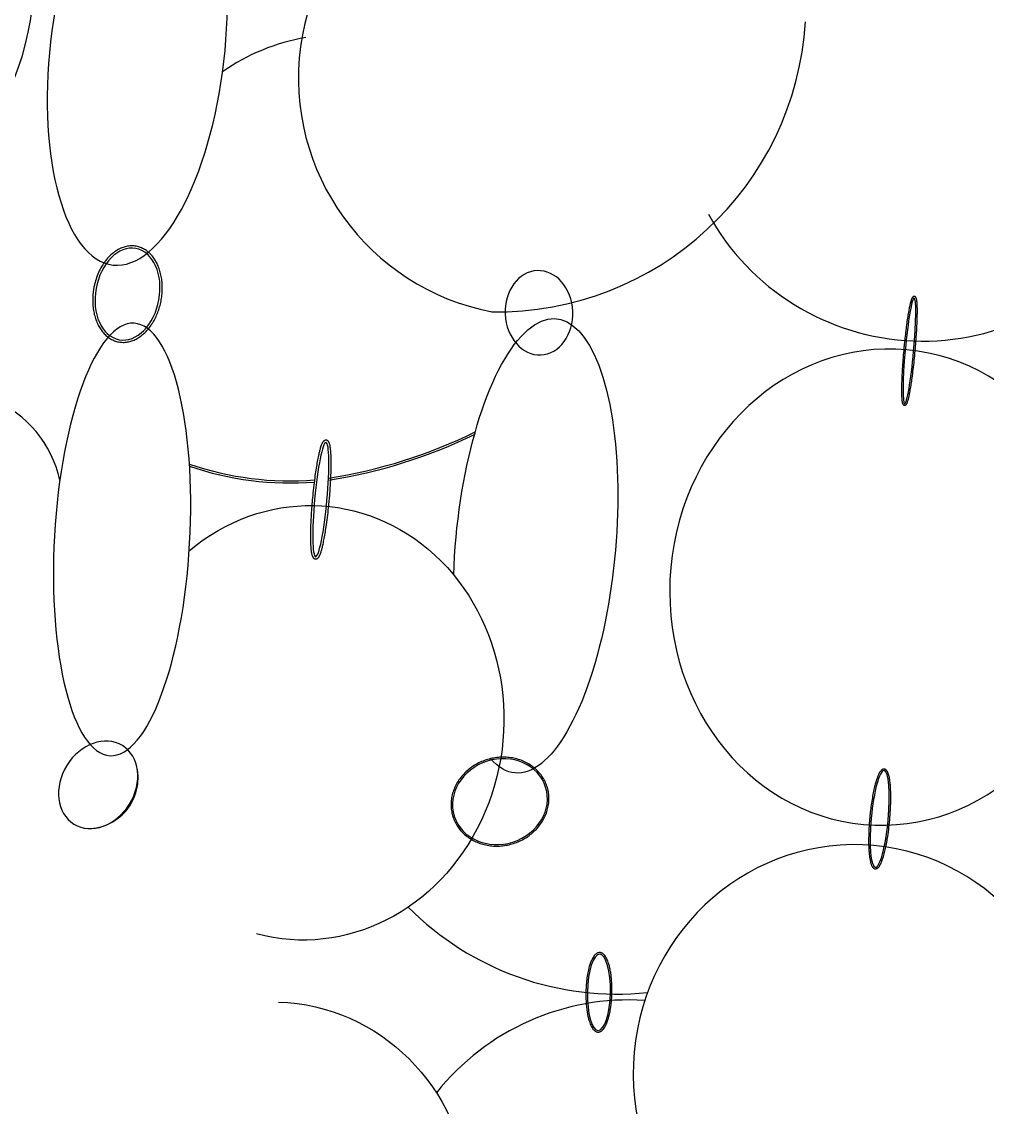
# Model space of a CAD drawing. Header units: millimetres. Extents: x 4532 to 35436, y 20123 to 38427.
# Drawn here: x 16296.8 to 16377.3, y 36004.2 to 36094.8 of the extents above; entities that cross this region are included whole.
import ezdxf

# ---------------------------------------------------------------- set-up
doc = ezdxf.new("R2010")
doc.units = ezdxf.units.MM
doc.set_wipeout_variables(frame=1)

# ---------------------------------------------------------------- blocks, each defined once
blk = doc.blocks.new('A$C7CFE5BBD')
blk.add_wipeout([(4182.751528438039, 1.523644169765248e-05), (4167.751528437907, 1.523074388387613e-05), (4167.503203957102, 73.85266127727925), (4166.024870655982, 109.66012967268136), (4163.425777644698, 148.36713218013358), (4158.66737842199, 197.08545359750008), (4151.82836986403, 248.5156355817096), (4145.3076082344405, 287.9360508238897), (4138.934105538954, 321.1782782497868), (4132.751528428565, 350.00001527849713), (3642.751528447456, 350.0000152784968), (3638.7977803884223, 331.9027913998142), (3633.75394809542, 307.01033631563166), (3626.1538539093094, 264.31444394893606), (3620.0329742343697, 222.89344209497756), (3614.5787102070485, 176.06729707833188), (3609.687048926664, 113.45673236062271), (3607.7783327039656, 65.31102371389795), (3607.443998574758, 43.80642056268357), (3607.7515284381143, 1.523074388387613e-05), (3592.7515284380397, 1.523644169765248e-05), (3592.7515284380397, 375.00001523644175), (3612.751528438039, 375.00001523644175), (3612.751528438039, 400.00001523644164), (3763.044756494438, 399.99984869588377), (3763.044756494438, 411.85431396589127), (3795.1534450224467, 411.85431396589127), (3795.1534450224467, 475.97759140062124), (3793.164017170201, 480.75655442435595), (3792.6202208849536, 484.48075355769447), (3793.285365491665, 491.54627122885086), (3794.589893263127, 495.48269226921195), (3795.1534450224467, 496.7057929503169), (3795.1534450224467, 503.5538717592957), (3792.0797652650467, 505.7395351661231), (3788.492108748446, 511.2121060971066), (3786.875924903337, 515.8078156915586), (3786.699758172462, 523.516578146628), (3790.6008562097077, 532.358988658562), (3795.1534450224467, 535.8429681176203), (3795.1534450224467, 538.922716703212), (3786.541265968376, 544.398595050776), (3785.319113158621, 540.4240900423326), (3785.1011370492533, 537.0634597347679), (3784.0945091999115, 538.0169853438625), (3781.796377413505, 540.6352514239537), (3779.163004674398, 536.4505053540734), (3776.1690709475597, 533.986839396916), (3772.1561365726698, 532.8317081579708), (3768.8702389673244, 533.3691933219786), (3764.861321456791, 536.0038345842313), (3762.067920737924, 539.8051976879582), (3759.9051925029266, 545.8296892355631), (3759.393791518885, 552.1000437706604), (3760.0352522883386, 556.7898261248115), (3761.9024379331217, 561.7667015208052), (3766.746558171026, 567.0481857923354), (3770.8392247075662, 568.2898264540404), (3770.865899602168, 571.2378597428647), (3766.8335399000525, 572.0727106080255), (3763.1380075052, 574.6761225710247), (3761.2420975629507, 577.5783250113822), (3760.494549680786, 580.0627864648145), (3760.362146865363, 582.5149784698891), (3761.6998458976173, 587.053926084121), (3758.633052335117, 586.4216682086117), (3756.491628875914, 587.1771601618195), (3754.814818238978, 588.9322919032954), (3753.333925626053, 585.2886357097523), (3751.692846217962, 582.986988850549), (3749.6705301072425, 581.5698803451655), (3746.9630060495415, 581.5114424267405), (3744.308717695459, 583.4679350176987), (3741.808299937967, 587.9977443898758), (3740.4176174705694, 593.6035224946769), (3740.113425217791, 601.0180831861854), (3741.737017377648, 606.2316929372761), (3744.0209143635984, 613.3032430790926), (3741.3500488310665, 615.4215810682575), (3737.9916596386593, 612.1707461898908), (3734.370524147195, 611.1379215271305), (3733.7208699198313, 610.1640934608025), (3730.3670263798062, 609.9879703679657), (3726.6729744786667, 611.3973567390775), (3723.548708184887, 614.6489021476199), (3721.438600754933, 619.935012565957), (3720.9810844973294, 623.8470796071286), (3722.1525705059025, 631.939012893561), (3725.260602061314, 638.2892969932649), (3726.001035221626, 639.2784823834448), (3724.939052559629, 641.390854866634), (3723.9380484294315, 649.0456646908107), (3724.3937962720306, 655.3225836307478), (3725.3540195254695, 660.4013684340088), (3727.734064707731, 667.4456324702336), (3729.5140600925884, 670.5861728816595), (3730.887208713015, 672.1515295629225), (3732.745658886398, 673.1282006850271), (3732.7510438254885, 673.4488653423108), (3728.421786861064, 674.7251759879772), (3726.101435136075, 676.6300494371586), (3723.715680822104, 680.1839833776622), (3722.2232706824598, 684.7479662030636), (3721.834818631726, 689.9897342370513), (3722.5210555542512, 694.7128354944199), (3724.220716291423, 699.2140205365998), (3726.1582612283437, 702.1702269119086), (3729.231082139208, 704.9372112655186), (3732.245978961212, 706.2308813454293), (3734.8764998200604, 706.4359947303329), (3737.759956997716, 705.6735501158895), (3739.487649554413, 704.565795276414), (3742.593639401795, 708.2733909965656), (3747.600396112856, 711.1488636335208), (3744.030561007974, 711.1930202305929), (3740.972072688803, 713.2709044869558), (3738.6269424062543, 717.9325005907161), (3737.9692426558445, 721.384073760469), (3737.935240605599, 727.4598629446722), (3739.0098631542196, 733.7830165020283), (3739.825134214947, 736.623557185004), (3740.6406485463267, 738.9194382160216), (3743.7068375203835, 745.1839989045121), (3746.981909873312, 749.6193262689181), (3752.3493750897715, 753.6932787877664), (3754.5421626063785, 754.3206714560628), (3754.5421626063785, 759.2016671529897), (3750.2696687336174, 759.2016671529897), (3750.2696687336174, 767.9957310895594), (3779.9151490145855, 767.9957310895594), (3777.9508069069075, 768.6707334782969), (3774.6059346685133, 771.0954664289801), (3771.699810175953, 775.4970263801521), (3770.2483426502326, 780.2919575115476), (3769.868329032867, 784.7389843017492), (3771.4717168648094, 793.8018721185598), (3774.0740941199388, 798.9858135885964), (3777.438730190137, 802.8217629746838), (3781.410473403172, 805.2485133427455), (3783.403860856628, 805.8207241910912), (3783.403860856628, 810.2306161132916), (3776.4144350064207, 810.2306161132916), (3776.4144350064207, 819.0246800498618), (3796.2856588335208, 819.024680049852), (3795.5113542793183, 822.1709913984461), (3795.11663846147, 827.41925396721), (3795.564638831142, 834.2163422088273), (3796.293779297145, 838.5728090144086), (3798.031551131801, 845.0754825797368), (3800.501762800981, 850.9466143463543), (3802.5613921717627, 854.1612342278012), (3804.3786524683474, 855.9819348301947), (3806.5795247511755, 856.8952993926392), (3807.7247804789113, 861.1196354558969), (3801.2148807778476, 861.1196354558969), (3801.2148807778476, 869.9136993924664), (3963.4832611294446, 869.9136993924664), (3963.4832611294446, 861.1196354558969), (3962.711615020679, 854.62151672173), (3963.8625972728546, 854.3889583888177), (3964.897263831566, 854.0166145915581), (3965.9815839023076, 853.4570232116736), (3967.7706952770313, 852.1261352827652), (3969.344778354639, 850.4661679235049), (3971.792394470369, 846.560283877349), (3973.220273067106, 842.7981411803215), (3974.1101653280025, 833.041096950013), (3972.6351407257944, 827.4593121204797), (3969.409685722628, 823.3018895129511), (3969.409685722628, 819.0246800498618), (3990.6120447026665, 819.0246800498618), (3990.6120447026665, 810.2306161132916), (3992.2656665666004, 803.8201335636423), (3994.4809230870196, 797.7788330249263), (3996.241596875783, 788.2062365027306), (3996.71667114116, 779.6846766881134), (3995.3763584828016, 767.9957310895783), (4025.3421931244416, 767.9957310895594), (4025.3421931244416, 759.2016671529897), (4024.3667442615924, 749.2331503476195), (4028.208209631558, 746.7020162194884), (4030.55245109687, 741.6170480539193), (4031.6838599470193, 733.9291085753376), (4031.3739513939295, 726.7548690945038), (4030.3566117979617, 721.1750247512774), (4028.1721312140176, 714.7498492069736), (4023.9740500059784, 708.5010773350851), (4026.2574403743556, 706.6898047504416), (4029.036237954585, 707.4393142141672), (4033.5932940955727, 707.1109609093365), (4038.9262916411526, 704.337542385642), (4042.2588534556958, 700.8477419510754), (4046.2210886808284, 691.4971411207686), (4046.5116224133653, 686.4975189585547), (4045.0870522896325, 680.337861966102), (4042.024689476643, 675.8260249745455), (4044.8620802441396, 671.3554008157504), (4046.5188519163257, 664.1869724903921), (4046.2801582621228, 658.5529006923258), (4043.7223256411426, 650.6309589049373), (4040.39436510516, 646.0223313634232), (4034.277957375634, 642.453041303114), (4031.816819140458, 642.2304703163715), (4031.688212203161, 640.1848464110172), (4033.20530348696, 637.9856396493116), (4033.8413124736035, 635.928951193593), (4034.405197093714, 631.3333332139558), (4034.242469860143, 625.7377525729152), (4033.4348859742763, 620.2372669746663), (4031.890240615321, 614.4706276081414), (4029.811677054495, 609.6933664932423), (4027.313982884957, 606.469576607812), (4027.3454524111085, 603.722229666131), (4026.3504493332007, 597.4421817130777), (4021.871965856192, 588.9056772283644), (4012.9667181310992, 584.2031805436493), (4011.470501099771, 583.659089936889), (4011.2999511625926, 581.5826147090405), (4008.527954926622, 574.4829124881417), (4003.2376842334875, 569.4837353712468), (3995.621021346212, 567.1623243338103), (3999.23564106813, 563.216573243777), (4002.0098557540596, 556.8824168542682), (4002.422892980431, 550.8824359248616), (3999.9698000419057, 543.1401978281707), (3994.605865832155, 537.2343675481716), (3985.5838150858835, 533.878415871031), (3978.282626700723, 532.9317556746544), (3974.2007522910176, 536.5483904532799), (3971.8312518019798, 530.7808706967305), (3969.5446968848446, 528.0575174524301), (3969.544696884845, 411.85431396589127), (3999.9707308589464, 411.85431396589127), (3999.9707308589464, 399.99984869588377), (4162.75152843804, 400.00001523644164), (4162.75152843804, 375.00001523644175), (4182.751528438039, 375.00001523644175)])
blk.add_lwpolyline([(3940.355010657022, 718.3944898595837, 0.9444567409143552), (3935.11024361043, 679.0731890241768)], format="xyb")
for centre, radius, start, end in [((3935.538986265808, 704.8434167472333), 25.77379400015755, 269.0468505434636, 356.5127689866416), ((3922.421542139873, 685.2186016342057), 16.96814532677717, 99.55203209351856, 125.1001622527456), ((3971.03794538524, 696.9794713979973), 20.35335903620853, 208.6300339842977, 326.9212563110758), ((3889.776307758559, 662.9741217329902), 9.536229268133305, 12.374906003114, 122.0134922502654), ((3914.860513520751, 707.6402304923431), 42.95659349862871, 278.8838414816072, 296.0527376019593), ((3914.860513520751, 707.4666396420253), 42.95659349862871, 278.8838414816072, 296.0527376019593), ((3918.288133331724, 690.7788890318516), 25.81190692560912, 251.0162470808137, 274.5117250237435), ((3918.288133331724, 690.6052981815919), 25.81190692560912, 251.0162470808137, 274.5117250237435), ((3901.419850986076, 640.1638298143553), 4.194316754941248, 269.89788550958, 16.14211893648565), ((3945.559517760154, 646.6761400032592), 24.52647634631528, 224.7503599905027, 275.9358100879949), ((3946.541561036986, 601.1598042594305), 20.50382059264357, 86.29371327477203, 141.5234381395566)]:
    blk.add_arc(centre, radius, start, end)
at = {"extrusion": (0, 0, -1)}
for centre, major_axis, ratio, start_param, end_param in [((3878.32832289374, 703.8938420283412), (10.89799031973962, 17.90006464272572), 0.8419471413079535, -3.141592653589793, 3.141592653589793), ((3905.545362250505, 700.7795580617421), (2.021215417338754, 17.80258060948802), 0.4058584371905181, -1.570796326794896, 4.712388980384689), ((3904.731160202155, 680.5490198790249), (0.6896672726480474, 3.804498071462231), 0.6893399317774352, -1.570796326794896, 4.712388980384689), ((3939.04501228841, 678.9905295714889), (-0.1513620772463354, 3.520316318016666), 0.7994358371382341, -1.570796326794896, 4.712388980384689), ((3938.760464768948, 659.547280428993), (1.723103713220933, 18.9469448539671), 0.3504706782647622, 4.55198366528792, 9.750610224554087), ((3919.683869671517, 644.7835562703003), (1.643063165849384, 18.06683309646934), 0.9053105041780295, -0.7395339134619513, 3.298964515110172), ((3967.458270895095, 636.7613070934349), (0.3667886837526777, 4.033143745648732), 0.1756002733973417, -1.570796326794896, 4.712388980384689), ((3916.684531299139, 604.166960997627), (1.56999208448469, 17.26335635910903), 0.9579933559840949, -0.0560164811779918, 4.311619949756731)]:
    blk.add_ellipse(centre, major_axis=major_axis, ratio=ratio, start_param=start_param, end_param=end_param, dxfattribs=at)
at = {"extrusion": (0, 0, -0.9999999999999999)}
for centre, major_axis, ratio, start_param, end_param in [((3969.935104017586, 675.8179814982032), (0.4015196662445474, 4.415039510218644), 0.0797493210952642, -1.570796326794896, 4.712388980384689), ((3967.919585998086, 656.1030143271819), (1.80029813376448, 19.79576110202798), 0.9032680672195711, -7.853981633974483, -1.570796326794896), ((3935.791942314743, 638.2060652393302), (3.807315797466887, 1.210741233224162), 0.8860210650013108, -3.141592653589793, 3.141592653589793), ((3965.251825502932, 615.6517581297703), (1.71811549036116, 18.89209523411785), 0.9671797751646497, -7.853981633974483, -1.570796326794896)]:
    blk.add_ellipse(centre, major_axis=major_axis, ratio=ratio, start_param=start_param, end_param=end_param, dxfattribs=at)
at = {"extrusion": (0, 0, -1)}
for centre, major_axis, ratio in [((3904.278442256185, 660.0791386077799), (-1.005187358804278, -18.04155930453008), 0.3123272831629743), ((3902.283538312568, 639.6106547995623), (2.020442372985916, 3.273226611413212), 0.7985484364003634), ((3944.041508614177, 622.2957185666928), (-0.0655888135864316, -3.189668963966387), 0.3007658657744989)]:
    blk.add_ellipse(centre, major_axis=major_axis, ratio=ratio, dxfattribs=at)
at = {"extrusion": (0, 0, -0.9999999999999999)}
blk.add_ellipse((3920.851816691084, 663.4071890867817), major_axis=(0.4333498883672994, 4.76503902482621), ratio=0.1081685579531527, dxfattribs=at)
for points, knots in [([(3901.920548381491, 681.0585186230055), (3901.939498651223, 681.1630563723775), (3901.961322459309, 681.2670731512517), (3902.032648840021, 681.5658494090349), (3902.089446665985, 681.7584401972745), (3902.222076151378, 682.1334496266827), (3902.297906535186, 682.3158656522319), (3902.467070029616, 682.666557862136), (3902.560401597675, 682.8348320616096), (3902.76272432911, 683.1535476352474), (3902.871714098412, 683.3039879451426), (3903.103244098867, 683.5836642886316), (3903.225783932579, 683.7129002835754), (3903.482069658905, 683.9471345889651), (3903.615817481801, 684.0521331913806), (3903.891921974227, 684.2351894225612), (3904.034283776276, 684.3132451242454), (3904.299096825565, 684.42889024533), (3904.420638320593, 684.4711852028886), (3904.66562834979, 684.5348096342095), (3904.789076775171, 684.5561335646235), (3905.035667484135, 684.5770876166098), (3905.158804973446, 684.5767122120633), (3905.402337145908, 684.5540701905302), (3905.522723312581, 684.5318022524625), (3905.758300859863, 684.4658271246044), (3905.873484874875, 684.4221243505635), (3906.096449521636, 684.3143353493106), (3906.204227817976, 684.2502559844324), (3906.410572247554, 684.1031884101722), (3906.509140337501, 684.0202053138673), (3906.695654378771, 683.8370298549453), (3906.783603498978, 683.736839582507), (3906.947779664628, 683.5210643404898), (3907.024009021148, 683.4054795238226), (3907.163867241503, 683.1608162568918), (3907.227497145566, 683.0317374063925), (3907.341448787342, 682.7620822598728), (3907.391770678314, 682.6215057754343), (3907.478553211698, 682.3309578716908), (3907.515013591594, 682.1809866938311), (3907.573677977405, 681.873857952367), (3907.595881623889, 681.7167010194426), (3907.62580579214, 681.397501998119), (3907.633526025082, 681.2354608171772), (3907.634435263437, 680.9088636869601), (3907.627624123797, 680.7443088128966), (3907.599607900167, 680.4150936923725), (3907.578402839692, 680.2504346006353), (3907.521923336175, 679.9234256728705), (3907.486649087372, 679.7610769998901), (3907.402539775972, 679.4410737336766), (3907.353705067861, 679.2834202480772), (3907.243159130889, 678.975128069058), (3907.181448393359, 678.824490362782), (3907.04599761972, 678.5324546597003), (3906.972258164173, 678.3910574574293), (3906.813743807292, 678.1196048665479), (3906.728969481923, 677.9895500026214), (3906.5495080851, 677.7427412917059), (3906.454821409108, 677.6259876426229), (3906.25677149263, 677.407586654128), (3906.15340817624, 677.305939225309), (3905.939348596472, 677.1194007616177), (3905.82865141673, 677.0345096453711), (3905.601388615938, 676.8829827834888), (3905.484821050635, 676.8163477165544), (3905.247445534249, 676.7026753265563), (3905.126635235185, 676.6556405889605), (3904.882633970443, 676.5823101986934), (3904.759442315062, 676.5560196366896), (3904.51282472516, 676.5250035185054), (3904.389402405101, 676.5202838555597), (3904.144721953231, 676.5327456110426), (3904.023471812226, 676.5499296452072), (3903.785607978443, 676.6059008734919), (3903.66900240348, 676.6446848427913), (3903.442712758992, 676.7429276036019), (3903.333032299623, 676.8023796694506), (3903.122499994792, 676.9405623711682), (3903.02164693407, 677.0192872459338), (3902.830265923727, 677.1943549351454), (3902.739734834791, 677.2906950024226), (3902.57016099364, 677.499200416034), (3902.491115643617, 677.6113652962413), (3902.345437248212, 677.8496395514849), (3902.278802886987, 677.9757492917743), (3902.158691440218, 678.23994050478), (3902.105214040352, 678.3780222499081), (3902.012005439934, 678.6640802114307), (3901.97227443985, 678.8120562882432), (3901.906991387808, 679.1157183215291), (3901.881439692374, 679.2714037286969), (3901.844782226111, 679.5882029962413), (3901.833676769664, 679.7493160033519), (3901.826002267688, 680.0746136911366), (3901.829433404233, 680.2387973270997), (3901.850738351848, 680.5678330377596), (3901.868612179391, 680.7326839693742), (3901.901794185313, 680.9507227913164), (3901.910790453639, 681.0046897415923), (3901.920548381491, 681.0585186230055)], [-1.570796326794896, -1.570796326794896, -1.570796326794896, -1.570796326794896, -1.491079831755485, -1.491079831755485, -1.339968598072569, -1.339968598072569, -1.188857364389654, -1.188857364389654, -1.037746130706738, -1.037746130706738, -0.8866348970238227, -0.8866348970238227, -0.7355236633409071, -0.7355236633409071, -0.5844124296579915, -0.5844124296579915, -0.4333011959750757, -0.4333011959750757, -0.3087977245777182, -0.3087977245777182, -0.1842942531803608, -0.1842942531803608, -0.0597907817830034, -0.0597907817830034, 0.064712689614354, 0.064712689614354, 0.1892161610117113, 0.1892161610117113, 0.3137196324090687, 0.3137196324090687, 0.4382231038064262, 0.4382231038064262, 0.5627265752037836, 0.5627265752037836, 0.687230046601141, 0.687230046601141, 0.8117335179984984, 0.8117335179984984, 0.9362369893958558, 0.9362369893958558, 1.060740460793213, 1.060740460793213, 1.18524393219057, 1.18524393219057, 1.309747403587927, 1.309747403587927, 1.434250874985285, 1.434250874985285, 1.558754346382642, 1.558754346382642, 1.68325781778, 1.68325781778, 1.807761289177357, 1.807761289177357, 1.932264760574715, 1.932264760574715, 2.056768231972072, 2.056768231972072, 2.181271703369429, 2.181271703369429, 2.305775174766786, 2.305775174766786, 2.430278646164144, 2.430278646164144, 2.554782117561501, 2.554782117561501, 2.679285588958859, 2.679285588958859, 2.803789060356216, 2.803789060356216, 2.928292531753574, 2.928292531753574, 3.052796003150931, 3.052796003150931, 3.177299474548288, 3.177299474548288, 3.301802945945647, 3.301802945945647, 3.426306417343003, 3.426306417343003, 3.55080988874036, 3.55080988874036, 3.675313360137718, 3.675313360137718, 3.799816831535075, 3.799816831535075, 3.924320302932433, 3.924320302932433, 4.04882377432979, 4.04882377432979, 4.173327245727147, 4.173327245727147, 4.297830717124504, 4.297830717124504, 4.422334188521862, 4.422334188521862, 4.546837659919219, 4.546837659919219, 4.671341131316577, 4.671341131316577, 4.712388980384689, 4.712388980384689, 4.712388980384689, 4.712388980384689]), ([(3969.456142044775, 675.8615400328454), (3969.46643951003, 675.9747691465927), (3969.477083717506, 676.0879666580622), (3969.509963253953, 676.4264715854697), (3969.533147056503, 676.6506867529279), (3969.581503343743, 677.0909802379356), (3969.606675329826, 677.3070542658133), (3969.658423593242, 677.7260295777851), (3969.684999272493, 677.9289265782027), (3969.738942829459, 678.3168403580821), (3969.766309902221, 678.5018526414096), (3969.821216925196, 678.8497484244326), (3969.848755457238, 679.0126263618622), (3969.897841840375, 679.28204810026), (3969.919466271971, 679.3933116861772), (3969.962186809022, 679.5980388738135), (3969.983279179523, 679.6914952153493), (3970.019018481344, 679.8362851968304), (3970.033828942487, 679.8921137458565), (3970.060659545798, 679.9852680095973), (3970.07272581707, 680.0241240924261), (3970.094419551464, 680.0881399366226), (3970.104055010281, 680.1144878527302), (3970.121714073906, 680.1586231027068), (3970.129698725974, 680.1770892532695), (3970.144688702396, 680.2086449179369), (3970.151613568862, 680.2221080201016), (3970.165023919693, 680.2456983792981), (3970.171392985652, 680.2560134000414), (3970.185189238258, 680.2760498059251), (3970.192603956999, 680.2857795099881), (3970.207026237887, 680.3020417500557), (3970.213501734284, 680.3086668020151), (3970.22815037068, 680.3216708835134), (3970.236330781921, 680.3280636422605), (3970.252727237796, 680.3385074110738), (3970.260374703186, 680.3427272795852), (3970.277263449712, 680.3502358621954), (3970.286516160621, 680.353519068045), (3970.306437326453, 680.3584048983212), (3970.317107783023, 680.3599897991553), (3970.339016942165, 680.36083212827), (3970.350234839341, 680.3600768442302), (3970.371977570907, 680.356241404199), (3970.382480090982, 680.3531734704775), (3970.401877925124, 680.3454163846945), (3970.410774169581, 680.3407463602525), (3970.426772221315, 680.3306243174047), (3970.433886351155, 680.3251783825144), (3970.446595827325, 680.314050329911), (3970.452199515861, 680.3083653087415), (3970.462271590633, 680.2969908029227), (3970.466742740395, 680.2912973136445), (3970.474876059601, 680.2799527229545), (3970.478538322237, 680.2742990810693), (3970.487539399564, 680.2592391003891), (3970.492380784159, 680.2498382761296), (3970.501167788902, 680.2307861286718), (3970.505106471919, 680.2211314174965), (3970.512422519943, 680.2013197265369), (3970.515796151452, 680.1911627377303), (3970.524956832382, 680.1609348822421), (3970.53026743382, 680.139988411629), (3970.540083200995, 680.0949742611883), (3970.544575991724, 680.0709151747324), (3970.552925906701, 680.0193717566472), (3970.556779248207, 679.9918914654445), (3970.563920940538, 679.9333766470118), (3970.567207967837, 679.9023440014025), (3970.576673893873, 679.7994427072153), (3970.581905648727, 679.7211704112742), (3970.59002877909, 679.5486328590814), (3970.592915458637, 679.4543794556557), (3970.596350187352, 679.2508556173452), (3970.596897103624, 679.1415894089769), (3970.595660807947, 678.9093273740764), (3970.593877263516, 678.7863335956972), (3970.588009759002, 678.5281368428296), (3970.583925698102, 678.392935200889), (3970.573512961713, 678.1120298009519), (3970.567184269577, 677.966327125152), (3970.552365487416, 677.6662785988337), (3970.543875419742, 677.5119337457036), (3970.5194575479, 677.107320608633), (3970.502036462047, 676.8522048826599), (3970.46270790257, 676.3336419205916), (3970.440801082445, 676.0702038789204), (3970.393193785658, 675.5433182608722), (3970.36749414125, 675.2798799118646), (3970.313112205044, 674.7613164138784), (3970.284430914475, 674.5062004339452), (3970.224987469705, 674.0123288740324), (3970.194226534662, 673.7735824086158), (3970.137708777012, 673.3643052517473), (3970.112150747769, 673.1895617663431), (3970.060817583671, 672.8590202458472), (3970.035043374319, 672.7032260310407), (3969.983771102128, 672.4136536559708), (3969.958275230867, 672.2798816571631), (3969.914049994, 672.0660969560304), (3969.895170544656, 671.980892470925), (3969.857947765184, 671.8253489756062), (3969.839611347157, 671.7550205097104), (3969.809778031286, 671.6515254916194), (3969.798138935676, 671.6139746225708), (3969.77492565275, 671.545096796126), (3969.763364050628, 671.5137801689598), (3969.744206569947, 671.4673833589804), (3969.736726874809, 671.45058167342), (3969.721292118516, 671.4189265809291), (3969.713350929062, 671.4040757996881), (3969.698942419407, 671.3802409655218), (3969.692793536382, 671.3708745128279), (3969.679391037822, 671.3525819053793), (3969.672146891626, 671.3436466972962), (3969.657791678768, 671.3284362040031), (3969.651164903164, 671.3220886843665), (3969.636143996006, 671.3096906077735), (3969.627739674677, 671.3036274331425), (3969.610953763568, 671.2938785695042), (3969.603134445879, 671.2899920037053), (3969.585999867038, 671.2832599625144), (3969.576675398424, 671.2804219744321), (3969.556829599696, 671.2764852381115), (3969.54631069853, 671.2754026663642), (3969.524966130997, 671.2754724931474), (3969.514160817056, 671.2766320456321), (3969.49337958117, 671.2810487677962), (3969.483419989327, 671.2842927958154), (3969.465061829458, 671.2921865023127), (3969.456660125088, 671.2968209326536), (3969.441519599033, 671.3067566796708), (3969.434770273776, 671.3120539748961), (3969.422667811075, 671.3228489583744), (3969.417307973232, 671.328349344436), (3969.407638875917, 671.3393520090067), (3969.403327400887, 671.344857654829), (3969.393303068504, 671.3588408201504), (3969.388109990021, 671.3672916913674), (3969.378788447448, 671.3842283084559), (3969.374664999927, 671.3927203423264), (3969.367078915388, 671.4099524139347), (3969.363619946733, 671.4186937446975), (3969.3571406109, 671.436598291275), (3969.354122287219, 671.4457614304883), (3969.345236919446, 671.4750635931887), (3969.339891983404, 671.4961604903256), (3969.33001669744, 671.5415222843912), (3969.325499089991, 671.5657783146053), (3969.317106911305, 671.6177664337483), (3969.313236206861, 671.6454943773606), (3969.306066752328, 671.704555927081), (3969.302769347709, 671.735887611696), (3969.293306054115, 671.8395395393636), (3969.288090504157, 671.9182909289993), (3969.28001458009, 672.0918776189828), (3969.277158867484, 672.1867010875758), (3969.273801048377, 672.3914399938112), (3969.273300066041, 672.5013512052865), (3969.274642800072, 672.7349603062648), (3969.276486845894, 672.8586561399316), (3969.282489057721, 673.1182944686188), (3969.286647323028, 673.2542356196245), (3969.297220903714, 673.5366364925903), (3969.303636234461, 673.6830951188495), (3969.318639096022, 673.9846499543673), (3969.32722660332, 674.1397451515113), (3969.351915267329, 674.54640246899), (3969.369519331234, 674.8028016419303), (3969.409231939153, 675.3237798569062), (3969.431339812032, 675.5883495254129), (3969.455612266236, 675.8557121368976), (3969.45587704072, 675.8586260953489), (3969.456142044775, 675.8615400328454)], [-1.570796326794896, -1.570796326794896, -1.570796326794896, -1.570796326794896, -1.494033548717191, -1.494033548717191, -1.340507992561781, -1.340507992561781, -1.186982436406372, -1.186982436406372, -1.033456880250962, -1.033456880250962, -0.8799313240955529, -0.8799313240955529, -0.7264057679401433, -0.7264057679401433, -0.6041622312390486, -0.6041622312390486, -0.4819186945379539, -0.4819186945379539, -0.3935873343231734, -0.3935873343231734, -0.3201576961654551, -0.3201576961654551, -0.2612249217516518, -0.2612249217516518, -0.2133071177695508, -0.2133071177695508, -0.1738664959002482, -0.1738664959002482, -0.1408630876625773, -0.1408630876625773, -0.1078596794249064, -0.1078596794249064, -0.0847002434346672, -0.0847002434346672, -0.0615408074444279, -0.0615408074444279, -0.0444787398892578, -0.0444787398892578, -0.0274166723340877, -0.0274166723340877, -0.0103546047789176, -0.0103546047789176, 0.0067074627762525, 0.0067074627762525, 0.0237695303314226, 0.0237695303314226, 0.0408315978865927, 0.0408315978865927, 0.0578936654417628, 0.0578936654417628, 0.0749557329969329, 0.0749557329969329, 0.0920178005521031, 0.0920178005521031, 0.1090798681072731, 0.1090798681072731, 0.1375024054978776, 0.1375024054978776, 0.165924942888482, 0.165924942888482, 0.1943474802790864, 0.1943474802790864, 0.2477697497050869, 0.2477697497050869, 0.3011920191310875, 0.3011920191310875, 0.3546142885570879, 0.3546142885570879, 0.4080365579830885, 0.4080365579830885, 0.5220742223122848, 0.5220742223122848, 0.6361118866414809, 0.6361118866414809, 0.7501495509706771, 0.7501495509706771, 0.8641872152998731, 0.8641872152998731, 0.9782248796290692, 0.9782248796290692, 1.092262543958265, 1.092262543958265, 1.206300208287461, 1.206300208287461, 1.384894438359695, 1.384894438359695, 1.563488668431928, 1.563488668431928, 1.742082898504161, 1.742082898504161, 1.920677128576394, 1.920677128576394, 2.099271358648628, 2.099271358648628, 2.242938690589874, 2.242938690589874, 2.386606022531121, 2.386606022531121, 2.530273354472368, 2.530273354472368, 2.63934670910731, 2.63934670910731, 2.748420063742252, 2.748420063742252, 2.819228537875822, 2.819228537875822, 2.890037012009393, 2.890037012009393, 2.934625566365644, 2.934625566365644, 2.979214120721897, 2.979214120721897, 3.009807864500428, 3.009807864500428, 3.040401608278961, 3.040401608278961, 3.062749013537574, 3.062749013537574, 3.085096418796188, 3.085096418796188, 3.101598628452067, 3.101598628452067, 3.118100838107947, 3.118100838107947, 3.134603047763826, 3.134603047763826, 3.151105257419705, 3.151105257419705, 3.167607467075584, 3.167607467075584, 3.184109676731464, 3.184109676731464, 3.200611886387343, 3.200611886387343, 3.217114096043222, 3.217114096043222, 3.233616305699102, 3.233616305699102, 3.259175055384581, 3.259175055384581, 3.28473380507006, 3.28473380507006, 3.310292554755539, 3.310292554755539, 3.335851304441018, 3.335851304441018, 3.389646913004475, 3.389646913004475, 3.443442521567932, 3.443442521567932, 3.497238130131388, 3.497238130131388, 3.551033738694846, 3.551033738694846, 3.665436952569681, 3.665436952569681, 3.779840166444519, 3.779840166444519, 3.894243380319356, 3.894243380319356, 4.008646594194194, 4.008646594194194, 4.123049808069031, 4.123049808069031, 4.237453021943868, 4.237453021943868, 4.351856235818705, 4.351856235818705, 4.531134867699968, 4.531134867699968, 4.710413499581231, 4.710413499581231, 4.712388980384689, 4.712388980384689, 4.712388980384689, 4.712388980384689]), ([(3921.302473000283, 668.362526465502), (3921.316020580041, 668.3612943996013), (3921.329459404722, 668.3589275502054), (3921.355335855598, 668.3521984322615), (3921.367767527907, 668.3478439673236), (3921.391139553019, 668.3376887310333), (3921.402081692158, 668.3318953682938), (3921.422363965747, 668.3194281282522), (3921.43170921502, 668.3127571502155), (3921.448943458006, 668.2989524634941), (3921.45683667585, 668.2918182000903), (3921.471415513053, 668.2773283165916), (3921.478103345758, 668.2699709988119), (3921.494226896411, 668.2507217961866), (3921.502933088665, 668.2387457572077), (3921.518747451923, 668.2145656983521), (3921.525854077689, 668.2023537216628), (3921.539004009541, 668.1775538907423), (3921.545044473638, 668.164963135674), (3921.556390027024, 668.1392370854774), (3921.561693005471, 668.1261010193884), (3921.575042327782, 668.0903643224774), (3921.582633636866, 668.0671635528015), (3921.596866723416, 668.0184122166866), (3921.603501556008, 667.9928638692982), (3921.616043213031, 667.9391451607262), (3921.621947085343, 667.910976589661), (3921.638170962953, 667.8252827884317), (3921.647693928247, 667.7641247561587), (3921.664844539981, 667.631420227237), (3921.672463348459, 667.5598849327107), (3921.685876454027, 667.406593701573), (3921.691668076532, 667.3248424037047), (3921.701440076376, 667.1515441506672), (3921.705419507667, 667.0599993569231), (3921.711564475354, 666.8677068195575), (3921.713729633866, 666.7669602300775), (3921.716874902111, 666.5042827954203), (3921.716713202684, 666.3370145552362), (3921.712318244947, 665.9861311186723), (3921.708084586575, 665.8025194092224), (3921.695631303624, 665.4221387830366), (3921.687411589231, 665.2253726614326), (3921.667137509128, 664.8221460251407), (3921.655083191672, 664.6156880739763), (3921.627357049529, 664.1967346894126), (3921.611685353771, 663.9842417484069), (3921.566292293985, 663.4250243805618), (3921.533863529246, 663.0764801671066), (3921.468745849303, 662.4562225205045), (3921.437331370635, 662.182725636525), (3921.370738880159, 661.6506280106878), (3921.335562275581, 661.3920366983548), (3921.269437395244, 660.9445407294588), (3921.238959308805, 660.7517353219482), (3921.176796189135, 660.3847023603776), (3921.145112460046, 660.2104791569327), (3921.081106684436, 659.883896490679), (3921.048787687763, 659.7315439448612), (3920.992091579221, 659.4863168288175), (3920.96774538208, 659.3880816996134), (3920.919106516612, 659.206217460629), (3920.894820657068, 659.1225967147657), (3920.853539787149, 658.9931761728985), (3920.836546561306, 658.9435576503201), (3920.802376033829, 658.8515062688421), (3920.785210642123, 658.8090809077294), (3920.755898062056, 658.7437048857137), (3920.743944138729, 658.7189182830662), (3920.719308640782, 658.672059840992), (3920.706639591404, 658.6499884586119), (3920.683516234018, 658.6139674281621), (3920.673440466784, 658.5994761580987), (3920.651840728275, 658.5714232297651), (3920.640323987438, 658.5578521314928), (3920.617897501888, 658.5347850324506), (3920.607528538651, 658.5251036658337), (3920.58463528971, 658.5064111772845), (3920.572101582922, 658.4973889564317), (3920.54747890498, 658.4827008465109), (3920.536010168526, 658.4767565737166), (3920.511193152492, 658.4662333722845), (3920.497835343387, 658.4616601120833), (3920.469465868406, 658.4546769972694), (3920.454452363691, 658.4522820244929), (3920.423628748311, 658.4503566360254), (3920.407834217858, 658.4508387304413), (3920.376754448433, 658.4548005640427), (3920.361490472194, 658.4582744932886), (3920.332604478146, 658.467638149803), (3920.318988350369, 658.4735108201894), (3920.293883693088, 658.4867694802851), (3920.282386762472, 658.4941449989601), (3920.261422813495, 658.509658287574), (3920.251946148379, 658.5177953771818), (3920.234659359066, 658.5343976928307), (3920.226844051653, 658.5428661845544), (3920.212487008514, 658.5599522277516), (3920.205943685349, 658.5685729120778), (3920.190598063786, 658.5905145694305), (3920.182418576067, 658.6039137066145), (3920.16744690188, 658.6311281586568), (3920.160659364632, 658.644949369078), (3920.148001744794, 658.6732385166142), (3920.14213523499, 658.6877079125297), (3920.131047153471, 658.7174891376089), (3920.125827716871, 658.7328010233505), (3920.112422651004, 658.7753725408147), (3920.104683204936, 658.8035630311388), (3920.090169241044, 658.863255759763), (3920.083401199288, 658.8947544382572), (3920.070657994573, 658.961298215032), (3920.064685412424, 658.9963411468234), (3920.04831434353, 659.1037968405908), (3920.038858227348, 659.1810941514595), (3920.022328704919, 659.3491081574502), (3920.015262654782, 659.439813242996), (3920.003485948986, 659.6340765580571), (3919.998777448698, 659.7376300952201), (3919.991720105088, 659.9567259497162), (3919.989372007814, 660.0722660092906), (3919.987038539814, 660.3142631545234), (3919.987053459194, 660.4407189254453), (3919.989435160624, 660.7033173352866), (3919.9918020613, 660.8394590523712), (3920.000553731898, 661.1875285183814), (3920.008325575651, 661.4044316597901), (3920.028780914294, 661.851719201255), (3920.041464376471, 662.082098914605), (3920.071453415821, 662.5511856644916), (3920.088758779722, 662.7898882062327), (3920.127600410462, 663.2702593804024), (3920.149136340046, 663.5119235630882), (3920.200229015234, 664.036684322582), (3920.230533338708, 664.3192793556409), (3920.295438220641, 664.8721446443269), (3920.330037399868, 665.1424045853819), (3920.395908267503, 665.6151249497234), (3920.426647431192, 665.821005585025), (3920.489660882191, 666.214564274942), (3920.521933991145, 666.4022377590336), (3920.587382492933, 666.755562985436), (3920.62055538272, 666.9212081832266), (3920.679455541747, 667.1916485081347), (3920.705117227018, 667.3016359598878), (3920.756425116768, 667.5056805498934), (3920.782065729352, 667.5997300281924), (3920.826106069409, 667.747212127204), (3920.844519177834, 667.8046416398174), (3920.881444260976, 667.9109490124429), (3920.899944848938, 667.9598184446259), (3920.931249185091, 668.0345126542998), (3920.943901097784, 668.0625986265404), (3920.96981263781, 668.1154578634923), (3920.98305963472, 668.1402290380247), (3921.006896707495, 668.1801957992175), (3921.017142904664, 668.1960873864045), (3921.038927482648, 668.2267252061902), (3921.050456705245, 668.2414788877395), (3921.072695656421, 668.2664788758302), (3921.082896797834, 668.2769356093522), (3921.105360258345, 668.2972304472969), (3921.117628549375, 668.3070813249251), (3921.141753559441, 668.3233477767244), (3921.152969494495, 668.3300069698053), (3921.177423365563, 668.3421257120244), (3921.190673101435, 668.3475824616071), (3921.219160766956, 668.356446079506), (3921.234406508713, 668.3598377323979), (3921.263346450844, 668.3633244951525), (3921.276826857331, 668.363890413315), (3921.294385868856, 668.3631615230734), (3921.298433956432, 668.362893790767), (3921.302473000283, 668.362526465502)], [0, 0, 0, 0, 0.01786726933131, 0.01786726933131, 0.03573453866262, 0.03573453866262, 0.0536018079939301, 0.0536018079939301, 0.0714690773252401, 0.0714690773252401, 0.0893363466565501, 0.0893363466565501, 0.1072036159878601, 0.1072036159878601, 0.1357229142874839, 0.1357229142874839, 0.1642422125871076, 0.1642422125871076, 0.1927615108867314, 0.1927615108867314, 0.2212808091863552, 0.2212808091863552, 0.2683663274192481, 0.2683663274192481, 0.3154518456521411, 0.3154518456521411, 0.3625373638850341, 0.3625373638850341, 0.4519749538375178, 0.4519749538375178, 0.5414125437900014, 0.5414125437900014, 0.6308501337424851, 0.6308501337424851, 0.7202877236949687, 0.7202877236949687, 0.8097253136474521, 0.8097253136474521, 0.9440532400210422, 0.9440532400210422, 1.078381166394632, 1.078381166394632, 1.212709092768222, 1.212709092768222, 1.347037019141811, 1.347037019141811, 1.481364945515401, 1.481364945515401, 1.698676164205951, 1.698676164205951, 1.873846612733462, 1.873846612733462, 2.049017061260972, 2.049017061260972, 2.190862764159027, 2.190862764159027, 2.332708467057082, 2.332708467057082, 2.474554169955137, 2.474554169955137, 2.58101780452597, 2.58101780452597, 2.687481439096804, 2.687481439096804, 2.761969000028706, 2.761969000028706, 2.836456560960609, 2.836456560960609, 2.886594402280645, 2.886594402280645, 2.936732243600682, 2.936732243600682, 2.972759599656074, 2.972759599656074, 3.008786955711467, 3.008786955711467, 3.035956322023238, 3.035956322023238, 3.063125688335008, 3.063125688335008, 3.083718938640928, 3.083718938640928, 3.104312188946847, 3.104312188946847, 3.124905439252766, 3.124905439252766, 3.145498689558685, 3.145498689558685, 3.166091939864603, 3.166091939864603, 3.186685190170523, 3.186685190170523, 3.207278440476442, 3.207278440476442, 3.227871690782361, 3.227871690782361, 3.24846494108828, 3.24846494108828, 3.269058191394199, 3.269058191394199, 3.300527521479152, 3.300527521479152, 3.331996851564103, 3.331996851564103, 3.363466181649057, 3.363466181649057, 3.39493551173401, 3.39493551173401, 3.448220244052242, 3.448220244052242, 3.501504976370475, 3.501504976370475, 3.554789708688708, 3.554789708688708, 3.656807126187513, 3.656807126187513, 3.75882454368632, 3.75882454368632, 3.860841961185125, 3.860841961185125, 3.962859378683931, 3.962859378683931, 4.064876796182737, 4.064876796182737, 4.166894213681542, 4.166894213681542, 4.317958994998277, 4.317958994998277, 4.46902377631501, 4.46902377631501, 4.620088557631744, 4.620088557631744, 4.771153338948479, 4.771153338948479, 4.949801667830083, 4.949801667830083, 5.128449996711689, 5.128449996711689, 5.274770463390215, 5.274770463390215, 5.421090930068741, 5.421090930068741, 5.567411396747266, 5.567411396747266, 5.679667582812713, 5.679667582812713, 5.791923768878157, 5.791923768878157, 5.872705027409895, 5.872705027409895, 5.953486285941633, 5.953486285941633, 6.007393360793094, 6.007393360793094, 6.061300435644556, 6.061300435644556, 6.099557897632785, 6.099557897632785, 6.137815359621015, 6.137815359621015, 6.166525261636993, 6.166525261636993, 6.195235163652973, 6.195235163652973, 6.216845570202397, 6.216845570202397, 6.238455976751823, 6.238455976751823, 6.260066383301248, 6.260066383301248, 6.277858401157649, 6.277858401157649, 6.283185307179585, 6.283185307179585, 6.283185307179585, 6.283185307179585]), ([(3931.863227896483, 636.9567187724788), (3931.833593777996, 637.0499066844386), (3931.808150167726, 637.1444270946704), (3931.752824351457, 637.3941123413424), (3931.729800962759, 637.5509182635033), (3931.706382036184, 637.8671965308058), (3931.705986299992, 638.0266669223238), (3931.727783322192, 638.345580212892), (3931.749975502989, 638.505021388064), (3931.816516649709, 638.8212104606828), (3931.860864814927, 638.9779569112616), (3931.970915143527, 639.2861665267301), (3932.036616405912, 639.4376284839273), (3932.188225014226, 639.7327944997269), (3932.274131419868, 639.8764975179256), (3932.464685073446, 640.1538198753879), (3932.569331350362, 640.2874382794289), (3932.795610849371, 640.5424438759837), (3932.917243052365, 640.6638302051615), (3933.175481623537, 640.8924292443007), (3933.312086904221, 640.9996411575157), (3933.598031490725, 641.1981789840538), (3933.74736962948, 641.2895041794436), (3934.056346218891, 641.4548089973432), (3934.215983424601, 641.5287880001742), (3934.542967060846, 641.6582138094855), (3934.710312181709, 641.7136601129932), (3935.050001567379, 641.8051237593791), (3935.222344478683, 641.8411407283311), (3935.569240404093, 641.8931519967191), (3935.743792045138, 641.9091460551754), (3936.092278422995, 641.9208300792998), (3936.266211789542, 641.916519931463), (3936.610637879206, 641.8876316921123), (3936.781129249812, 641.8630536009478), (3937.115891765894, 641.7939848332935), (3937.280161578299, 641.7494942542435), (3937.599785827773, 641.6412735460362), (3937.75513893503, 641.577543600757), (3938.054358920115, 641.4318306245877), (3938.198224440017, 641.3498478747242), (3938.472062878984, 641.1689222819441), (3938.602034379761, 641.0699798640017), (3938.845884425948, 640.8567240914599), (3938.959761490089, 640.7424113929192), (3939.169471857462, 640.500284537502), (3939.265303678203, 640.3724713720185), (3939.437267078934, 640.105469070495), (3939.513397315724, 639.9662813289942), (3939.644638399684, 639.6788757753711), (3939.699748228744, 639.5306597320632), (3939.788002831778, 639.2277162078572), (3939.821147065526, 639.0729907242967), (3939.864922188372, 638.7596625283513), (3939.875553059715, 638.6010618290202), (3939.874158960392, 638.282671984347), (3939.862134415282, 638.1228846787744), (3939.815686254969, 637.8048065190123), (3939.781263358225, 637.6465172360804), (3939.690656767958, 637.3340646985489), (3939.634473941554, 637.179902751468), (3939.50134296119, 636.8782360546211), (3939.424395733429, 636.7307324117319), (3939.251061426567, 636.4447791373277), (3939.154675303467, 636.3063304824791), (3938.944090386944, 636.0407186491102), (3938.829892588172, 635.9135563642521), (3938.585584002696, 635.6725554875484), (3938.455474270366, 635.558717723241), (3938.181483348748, 635.3461850784406), (3938.037603290028, 635.2474909537741), (3937.738422372935, 635.0668219655672), (3937.583122725457, 634.9848477686792), (3937.263627297685, 634.8389307917714), (3937.099432800056, 634.7749885695557), (3936.764808902317, 634.666165037841), (3936.594380838771, 634.6212841615816), (3936.250048236721, 634.5513152380627), (3936.076145065457, 634.5262274916786), (3935.727677221326, 634.4962681293873), (3935.553113922451, 634.4913966832719), (3935.206156132077, 634.5019775622677), (3935.03376300223, 634.5174299363898), (3934.693950093093, 634.5684472026805), (3934.526531654734, 634.6040120392026), (3934.199406347445, 634.6947242491333), (3934.039700806639, 634.7498714772555), (3933.730633200179, 634.8789028244246), (3933.58127247528, 634.9527867096513), (3933.295380171479, 635.1181357267233), (3933.158849980598, 635.2096005071107), (3932.900917378927, 635.4086542988116), (3932.779516424027, 635.5162427712385), (3932.553911278232, 635.7457986011905), (3932.449708582109, 635.8677651308863), (3932.260294846583, 636.1240634903697), (3932.175085235071, 636.2583941110679), (3932.025134137166, 636.537169066436), (3931.960393838734, 636.6816117900344), (3931.891173121494, 636.8718676225435), (3931.876763579759, 636.9141542513426), (3931.863227896483, 636.9567187724788)], [-3.141592653589793, -3.141592653589793, -3.141592653589793, -3.141592653589793, -3.061953430736687, -3.061953430736687, -2.933470721070973, -2.933470721070973, -2.80498801140526, -2.80498801140526, -2.676505301739546, -2.676505301739546, -2.548022592073832, -2.548022592073832, -2.419539882408118, -2.419539882408118, -2.291057172742405, -2.291057172742405, -2.162574463076691, -2.162574463076691, -2.034091753410977, -2.034091753410977, -1.905609043745263, -1.905609043745263, -1.77712633407955, -1.77712633407955, -1.648643624413836, -1.648643624413836, -1.520160914748122, -1.520160914748122, -1.391678205082409, -1.391678205082409, -1.263195495416695, -1.263195495416695, -1.134712785750981, -1.134712785750981, -1.006230076085267, -1.006230076085267, -0.8777473664195539, -0.8777473664195539, -0.7492646567538404, -0.7492646567538404, -0.6207819470881267, -0.6207819470881267, -0.4922992374224128, -0.4922992374224128, -0.3638165277566991, -0.3638165277566991, -0.2353338180909852, -0.2353338180909852, -0.1068511084252715, -0.1068511084252715, 0.0216316012404423, 0.0216316012404423, 0.1501143109061561, 0.1501143109061561, 0.2785970205718699, 0.2785970205718699, 0.4070797302375837, 0.4070797302375837, 0.5355624399032975, 0.5355624399032975, 0.6640451495690112, 0.6640451495690112, 0.7925278592347249, 0.7925278592347249, 0.9210105689004386, 0.9210105689004386, 1.049493278566152, 1.049493278566152, 1.177975988231866, 1.177975988231866, 1.306458697897579, 1.306458697897579, 1.434941407563293, 1.434941407563293, 1.563424117229007, 1.563424117229007, 1.691906826894721, 1.691906826894721, 1.820389536560434, 1.820389536560434, 1.948872246226148, 1.948872246226148, 2.077354955891862, 2.077354955891862, 2.205837665557575, 2.205837665557575, 2.334320375223289, 2.334320375223289, 2.462803084889003, 2.462803084889003, 2.591285794554717, 2.591285794554717, 2.71976850422043, 2.71976850422043, 2.848251213886144, 2.848251213886144, 2.976733923551858, 2.976733923551858, 3.105216633217572, 3.105216633217572, 3.141592653589793, 3.141592653589793, 3.141592653589793, 3.141592653589793]), ([(3966.623184181433, 636.8372529004155), (3966.632851900216, 636.9435574326817), (3966.643253951715, 637.0497951087928), (3966.676568469997, 637.3673387969648), (3966.701593078997, 637.5774702851231), (3966.75667106637, 637.9895152564313), (3966.786723675763, 638.1914240701044), (3966.851143562501, 638.5821468232352), (3966.885509675925, 638.770955922435), (3966.957758712266, 639.1309660674342), (3966.995639578647, 639.3021616262886), (3967.06757433547, 639.5963341296338), (3967.10121837378, 639.7226007288009), (3967.169912035144, 639.9581658284915), (3967.204956982143, 640.067459444228), (3967.268724725091, 640.246820164848), (3967.297247863931, 640.3203232851265), (3967.354943127229, 640.4552863460885), (3967.384103000953, 640.5167423402345), (3967.434461029978, 640.6107920514805), (3967.4554052614, 640.6465026550031), (3967.498174233628, 640.71211036557), (3967.519987562006, 640.7420141046205), (3967.559169384858, 640.7887416100166), (3967.576129480647, 640.8069125174698), (3967.611608222509, 640.8401641002893), (3967.630132888185, 640.8552594686662), (3967.664249004771, 640.878250508631), (3967.679284525952, 640.8869849055809), (3967.710892795327, 640.9020235041426), (3967.727477886747, 640.9083232949524), (3967.762055592004, 640.9177137159313), (3967.780052624152, 640.9207861570794), (3967.813588669964, 640.9228106785486), (3967.829025363757, 640.922358251355), (3967.859520992646, 640.9186412437739), (3967.874568521311, 640.9153794470512), (3967.903606912329, 640.906366342042), (3967.917593885421, 640.9006240426133), (3967.944182780022, 640.8871736492765), (3967.956788637533, 640.8794718185709), (3967.980626948967, 640.8625669846115), (3967.991864767831, 640.8533650228092), (3968.013154978955, 640.8337535626524), (3968.023210646094, 640.8233425272665), (3968.047871335093, 640.7951574326762), (3968.061774523787, 640.7765977351264), (3968.087930317884, 640.7369718044683), (3968.100181961756, 640.7158966749012), (3968.123486721397, 640.6711563827157), (3968.134536977017, 640.6474881572103), (3968.155696038364, 640.5974641250832), (3968.165802761363, 640.5711075921463), (3968.191977523125, 640.4963277580719), (3968.20730157258, 640.4453114726384), (3968.235984945353, 640.3352507842974), (3968.249337436722, 640.2762089924108), (3968.274164481412, 640.1502475850903), (3968.285636359102, 640.0833298753168), (3968.306710602399, 639.9419296998567), (3968.316311842911, 639.8674484073454), (3968.338303989764, 639.6691520151253), (3968.349395176312, 639.5404280404946), (3968.366986787853, 639.2679982098671), (3968.373485655848, 639.1242960262498), (3968.381817717895, 638.824254852083), (3968.383650323816, 638.6679184518907), (3968.382636209575, 638.345227079295), (3968.379789271308, 638.1788742831013), (3968.369473976174, 637.8389721078602), (3968.362005576233, 637.6654247505976), (3968.33753483379, 637.2228477881326), (3968.317586330031, 636.9510481074722), (3968.268100375692, 636.4083804385773), (3968.238564363946, 636.1375282025583), (3968.171063092512, 635.6074552821265), (3968.133100246519, 635.3482503779269), (3968.06034295596, 634.9123450888474), (3968.027045435188, 634.7309596732994), (3967.957200096138, 634.3846629158979), (3967.920654019199, 634.2197561702378), (3967.845061121716, 633.909996548904), (3967.806018173436, 633.7651499377134), (3967.735222006948, 633.5288149099833), (3967.703832908566, 633.4326800252347), (3967.640213212206, 633.2551670594294), (3967.607991093511, 633.173794217877), (3967.551455473968, 633.0461781646627), (3967.527340290169, 632.9963628257428), (3967.478425783895, 632.9049830350596), (3967.453640056283, 632.863417554825), (3967.410175086672, 632.7993807045896), (3967.391836052269, 632.7748801637827), (3967.353912939117, 632.7298449876871), (3967.334333051203, 632.7092970790727), (3967.298509692049, 632.6772889946042), (3967.282773554009, 632.6648681900151), (3967.249594079654, 632.6425827639214), (3967.2321358019, 632.632712374445), (3967.199405341034, 632.6182178428317), (3967.184551426009, 632.6129180380412), (3967.153762949023, 632.6048788379449), (3967.137826380877, 632.6021498219379), (3967.105452877444, 632.5997596054258), (3967.08902648927, 632.6001078634326), (3967.05658883756, 632.6039907853738), (3967.040593025424, 632.6075218556252), (3967.009829212362, 632.6173752922368), (3966.995065823463, 632.6236854216586), (3966.967124893188, 632.6384611773574), (3966.95394139583, 632.6469191541), (3966.929101527236, 632.6654567901896), (3966.91743822498, 632.6755359482522), (3966.895391237082, 632.6970056235477), (3966.885003870444, 632.7083984964447), (3966.865241681084, 632.7323639462738), (3966.855865766385, 632.7449387557608), (3966.831693111544, 632.7803369478825), (3966.817624319436, 632.8042301178248), (3966.791037312974, 632.8553930291127), (3966.778524593425, 632.8826687450673), (3966.754686189382, 632.940742772309), (3966.74336427564, 632.9715421832552), (3966.721722776569, 633.0367508985255), (3966.711405243001, 633.0711600353861), (3966.684665598823, 633.1693824429567), (3966.669117726651, 633.2367098963623), (3966.640509520574, 633.3818306414796), (3966.627454698526, 633.4596200577835), (3966.603827730727, 633.6251687738732), (3966.593257625853, 633.7129258520472), (3966.57463786958, 633.8977167358426), (3966.566589055266, 633.9947492230604), (3966.550115748109, 634.2412464579138), (3966.543049854434, 634.3951807839949), (3966.534289421488, 634.7175466888621), (3966.53259570929, 634.8859745966656), (3966.534592152315, 635.2340785315064), (3966.538282589205, 635.4137514939102), (3966.550964279191, 635.7808343546385), (3966.559955565059, 635.9682413980518), (3966.583056515756, 636.347106754085), (3966.597166064519, 636.5385622796057), (3966.616774351951, 636.7658539706063), (3966.619937885178, 636.8015571987526), (3966.623184181433, 636.8372529004155)], [-1.570796326794896, -1.570796326794896, -1.570796326794896, -1.570796326794896, -1.492157495631432, -1.492157495631432, -1.334879833304503, -1.334879833304503, -1.177602170977574, -1.177602170977574, -1.020324508650646, -1.020324508650646, -0.8630468463237173, -0.8630468463237173, -0.7318658029370702, -0.7318658029370702, -0.6006847595504228, -0.6006847595504228, -0.4967249999964161, -0.4967249999964161, -0.3927652404424094, -0.3927652404424094, -0.3201915761918942, -0.3201915761918942, -0.2476179119413789, -0.2476179119413789, -0.1948649695241078, -0.1948649695241078, -0.1421120271068368, -0.1421120271068368, -0.1036449444756547, -0.1036449444756547, -0.0651778618444727, -0.0651778618444727, -0.0267107792132906, -0.0267107792132906, 0.0053739690179929, 0.0053739690179929, 0.0374587172492764, 0.0374587172492764, 0.0695434654805599, 0.0695434654805599, 0.1016282137118434, 0.1016282137118434, 0.1337129619431269, 0.1337129619431269, 0.1657977101744104, 0.1657977101744104, 0.2163428948423682, 0.2163428948423682, 0.266888079510326, 0.266888079510326, 0.3174332641782838, 0.3174332641782838, 0.3679784488462415, 0.3679784488462415, 0.4537216235408441, 0.4537216235408441, 0.5394647982354467, 0.5394647982354467, 0.6252079729300493, 0.6252079729300493, 0.710951147624652, 0.710951147624652, 0.8430538796132679, 0.8430538796132679, 0.9751566116018842, 0.9751566116018842, 1.1072593435905, 1.1072593435905, 1.239362075579116, 1.239362075579116, 1.371464807567732, 1.371464807567732, 1.572188803050808, 1.572188803050808, 1.772912798533883, 1.772912798533883, 1.973636794016959, 1.973636794016959, 2.125304618610934, 2.125304618610934, 2.27697244320491, 2.27697244320491, 2.428640267798885, 2.428640267798885, 2.545805526580466, 2.545805526580466, 2.662970785362047, 2.662970785362047, 2.748710710101288, 2.748710710101288, 2.834450634840527, 2.834450634840527, 2.895030161027621, 2.895030161027621, 2.955609687214717, 2.955609687214717, 2.999922100211631, 2.999922100211631, 3.044234513208547, 3.044234513208547, 3.078352536731024, 3.078352536731024, 3.112470560253502, 3.112470560253502, 3.14658858377598, 3.14658858377598, 3.180706607298458, 3.180706607298458, 3.214824630820936, 3.214824630820936, 3.248942654343414, 3.248942654343414, 3.283060677865892, 3.283060677865892, 3.31717870138837, 3.31717870138837, 3.351296724910848, 3.351296724910848, 3.409025619555496, 3.409025619555496, 3.466754514200143, 3.466754514200143, 3.52448340884479, 3.52448340884479, 3.582212303489437, 3.582212303489437, 3.681004976548714, 3.681004976548714, 3.779797649607991, 3.779797649607991, 3.878590322667267, 3.878590322667267, 3.977382995726544, 3.977382995726544, 4.119103010006394, 4.119103010006394, 4.260823024286243, 4.260823024286243, 4.402543038566093, 4.402543038566093, 4.544263052845944, 4.544263052845944, 4.685983067125793, 4.685983067125793, 4.712388980384689, 4.712388980384689, 4.712388980384689, 4.712388980384689]), ([(3943.973300865651, 618.9786874011661), (3943.945873267923, 618.9792513918401), (3943.918509915155, 618.9825494299912), (3943.864827597954, 618.9943345039537), (3943.838516210006, 619.0028100197123), (3943.787477095411, 619.0243267547958), (3943.762744994518, 619.0373586897076), (3943.714952304817, 619.0673833448709), (3943.691884540694, 619.0843741461904), (3943.647266324584, 619.1219059911709), (3943.625711492296, 619.1424489095261), (3943.583911279424, 619.1868535288413), (3943.563664332472, 619.210717480808), (3943.510417189191, 619.2796065956973), (3943.478488548575, 619.3276810494754), (3943.417393908752, 619.4327502359556), (3943.388233264592, 619.4897523746513), (3943.332501995759, 619.61232999602), (3943.305935492539, 619.6779070014054), (3943.255402151528, 619.8171645539151), (3943.231437663871, 619.8908449300252), (3943.176647699704, 620.0784236162472), (3943.147202698023, 620.1961694608362), (3943.094138810677, 620.4447389860907), (3943.070523192149, 620.5755594226102), (3943.0294932898, 620.8477786707845), (3943.012080531891, 620.9891745833484), (3942.983757218379, 621.2797656441726), (3942.972847414003, 621.4289581193625), (3942.957725387507, 621.732166551581), (3942.953513511547, 621.8861799425249), (3942.951861933838, 622.1959360156361), (3942.954422314102, 622.3516761734536), (3942.967846589021, 622.7032170639177), (3942.980752947133, 622.8985835879612), (3943.016975792274, 623.2807555101499), (3943.040290707988, 623.4675525480452), (3943.096639782572, 623.8266174764176), (3943.129670397062, 623.998876546164), (3943.196835136423, 624.2900935069229), (3943.229339724672, 624.4127297095292), (3943.299410652169, 624.6431485454705), (3943.336971216984, 624.7509279737751), (3943.416756880561, 624.9497654485203), (3943.458968477764, 625.0408228664346), (3943.536057120455, 625.1828292747414), (3943.569858345178, 625.237990490572), (3943.640241831807, 625.3382578354831), (3943.676819305492, 625.3833789568198), (3943.74282237751, 625.4519307433548), (3943.771410240417, 625.4779048833916), (3943.830845595487, 625.5238652526205), (3943.861708937304, 625.543857105371), (3943.918429053363, 625.5730594070083), (3943.943771986847, 625.5836885123317), (3943.99571111138, 625.600281813593), (3944.022308588643, 625.606235617659), (3944.076113328429, 625.6129553160317), (3944.103309880858, 625.613712460563), (3944.157357533786, 625.6099153307769), (3944.184194201054, 625.6053648541601), (3944.236680165199, 625.5913340692096), (3944.262325450694, 625.5818651922782), (3944.312020875081, 625.5586209048088), (3944.336076524316, 625.5448526287837), (3944.382578730965, 625.5135566461868), (3944.405031674225, 625.4960296104582), (3944.448498920337, 625.4575708165685), (3944.469516714427, 625.4366370455282), (3944.522424364961, 625.3781782263577), (3944.553369187433, 625.3381854606014), (3944.612704763396, 625.2504576204265), (3944.641093326416, 625.2027130007664), (3944.695594628141, 625.0997286433158), (3944.721703852967, 625.0444859721501), (3944.771724059745, 624.9268080363436), (3944.795632674042, 624.8643722653542), (3944.85211790822, 624.7012366108283), (3944.883375379057, 624.5965029792314), (3944.940749998703, 624.3738125602285), (3944.966862842764, 624.2558584756953), (3945.013603065428, 624.0087377494237), (3945.034228464039, 623.8795736300563), (3945.069681709781, 623.6123281712098), (3945.084508579315, 623.4742491061952), (3945.108125943956, 623.1916819305661), (3945.116915943541, 623.047195951749), (3945.128314464153, 622.7544702650666), (3945.130922763234, 622.6062326230494), (3945.129723806142, 622.2517393601629), (3945.123067008422, 622.045026128475), (3945.098060573833, 621.6369609751309), (3945.079712039824, 621.4356194106549), (3945.031929737455, 621.0453831408558), (3945.002498860795, 620.8564991093626), (3944.940767508208, 620.535598831837), (3944.910389611356, 620.3999926818105), (3944.843862559388, 620.1434227961036), (3944.807717787891, 620.0224629589975), (3944.730183909505, 619.7975734772663), (3944.688805133253, 619.6936471193367), (3944.611564350464, 619.5271780927469), (3944.576741180823, 619.4606686907391), (3944.504100956114, 619.3391496365693), (3944.466293352922, 619.2841297332816), (3944.397318458858, 619.198769034705), (3944.366952171349, 619.1657178504429), (3944.303743645058, 619.1066175000778), (3944.270888040282, 619.080555208322), (3944.21161909428, 619.0424075327501), (3944.185915621321, 619.0284571552802), (3944.132930549127, 619.0053144949525), (3944.105641709615, 618.9961308476086), (3944.04993162127, 618.9832230167849), (3944.021515493896, 618.9795133249172), (3943.986446605155, 618.978572968339), (3943.979872136759, 618.9785522768543), (3943.973300865651, 618.9786874011661)], [0, 0, 0, 0, 0.0595043420281709, 0.0595043420281709, 0.1190086840563417, 0.1190086840563417, 0.1785130260845126, 0.1785130260845126, 0.2380173681126835, 0.2380173681126835, 0.2975217101408544, 0.2975217101408544, 0.3570260521690253, 0.3570260521690253, 0.4585224968755298, 0.4585224968755298, 0.5600189415820342, 0.5600189415820342, 0.6615153862885388, 0.6615153862885388, 0.7630118309950433, 0.7630118309950433, 0.9073900017377614, 0.9073900017377614, 1.051768172480479, 1.051768172480479, 1.196146343223197, 1.196146343223197, 1.340524513965915, 1.340524513965915, 1.484902684708633, 1.484902684708633, 1.629280855451351, 1.629280855451351, 1.812275987130415, 1.812275987130415, 1.995271118809479, 1.995271118809479, 2.178266250488542, 2.178266250488542, 2.32361043496876, 2.32361043496876, 2.468954619448978, 2.468954619448978, 2.614298803929196, 2.614298803929196, 2.720596183494562, 2.720596183494562, 2.826893563059929, 2.826893563059929, 2.903572100352847, 2.903572100352847, 2.980250637645766, 2.980250637645766, 3.039005672445601, 3.039005672445601, 3.097760707245437, 3.097760707245437, 3.156515742045272, 3.156515742045272, 3.215270776845107, 3.215270776845107, 3.274025811644942, 3.274025811644942, 3.332780846444777, 3.332780846444777, 3.391535881244612, 3.391535881244612, 3.450290916044447, 3.450290916044447, 3.543938091654291, 3.543938091654291, 3.637585267264135, 3.637585267264135, 3.731232442873979, 3.731232442873979, 3.824879618483823, 3.824879618483823, 3.963288301587411, 3.963288301587411, 4.101696984690999, 4.101696984690999, 4.240105667794587, 4.240105667794587, 4.378514350898174, 4.378514350898174, 4.516923034001762, 4.516923034001762, 4.65533171710535, 4.65533171710535, 4.846783316832794, 4.846783316832794, 5.038234916560238, 5.038234916560238, 5.229686516287681, 5.229686516287681, 5.380715935925926, 5.380715935925926, 5.531745355564171, 5.531745355564171, 5.682774775202417, 5.682774775202417, 5.797798066902307, 5.797798066902307, 5.9128213586022, 5.9128213586022, 5.998129183269169, 5.998129183269169, 6.083437007936139, 6.083437007936139, 6.145267636648488, 6.145267636648488, 6.207098265360839, 6.207098265360839, 6.26892889407319, 6.26892889407319, 6.283185307179585, 6.283185307179585, 6.283185307179585, 6.283185307179585])]:
    blk.add_open_spline(points, degree=3, knots=knots)

msp = doc.modelspace()

# ---------------------------------------------------------------- block references
msp.add_blockref('A$C7CFE5BBD', (12400.88081601614, 35391.4845744732))

doc.saveas('drawing.dxf')
